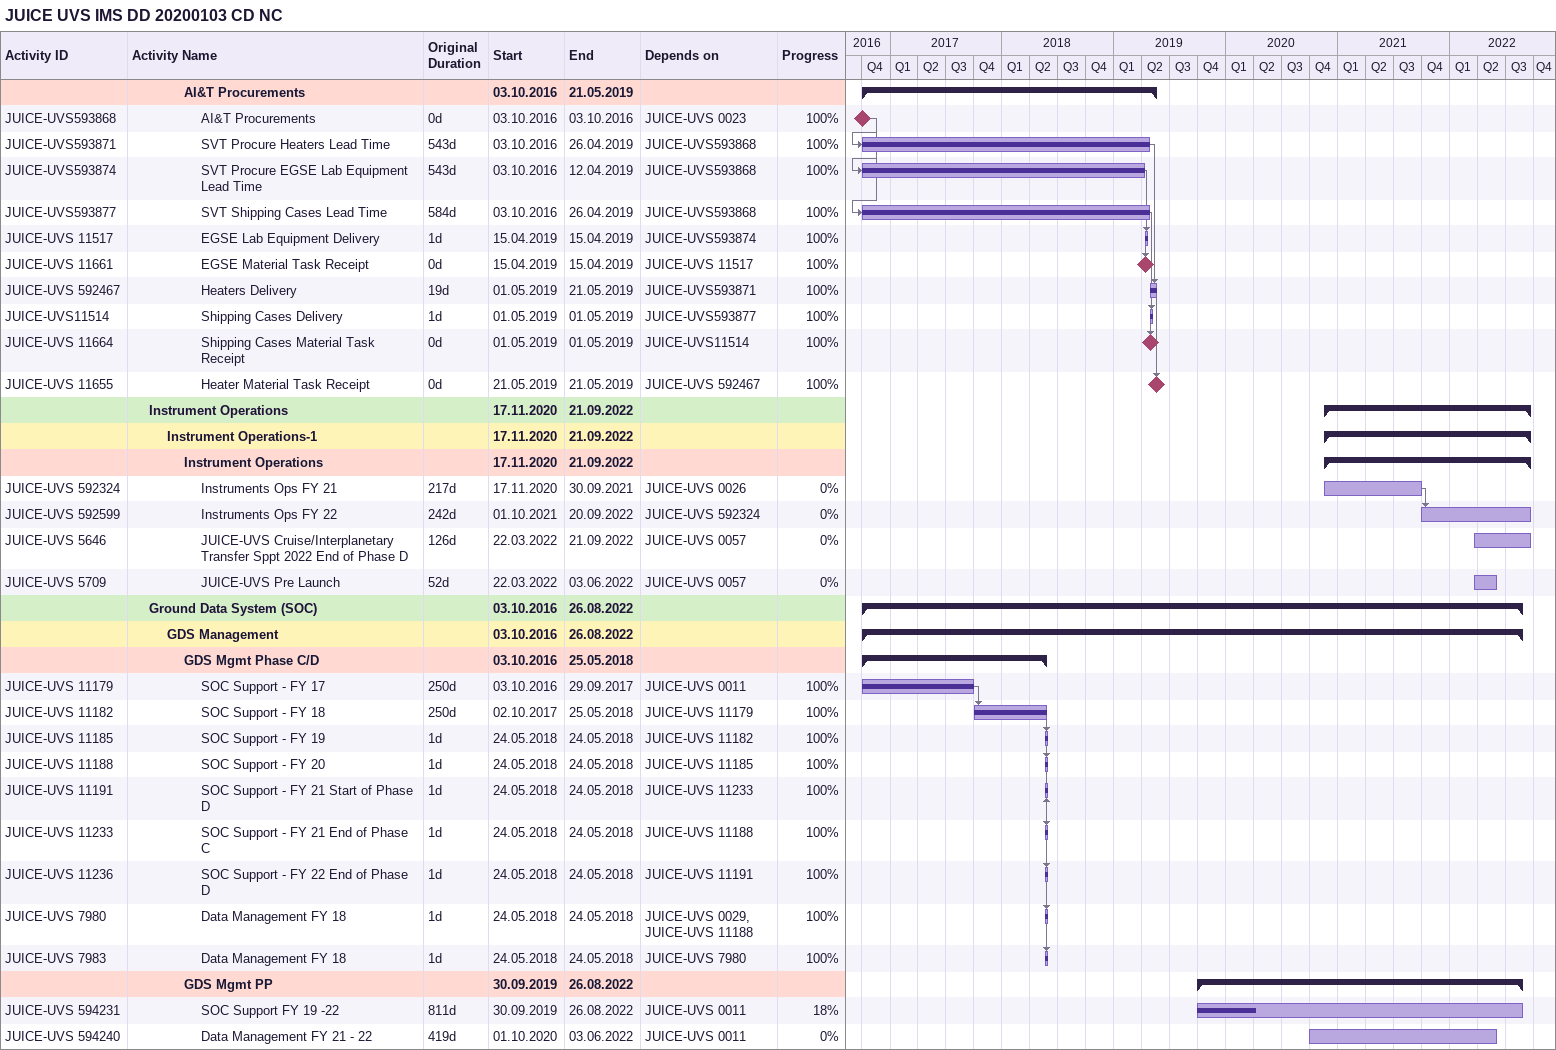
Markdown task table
JUICE UVS IMS DD 20200103 CD NC

| ID | Level | Task | Original duration | Start | Finish | Predecessors | % complete |
|---|---|---|---|---|---|---|---|
|  | 4 | **AI&T Procurements** |  | 2016-10-03 | 2019-05-21 |  |  |
| JUICE-UVS593868 | 5 | AI&T Procurements | 0d | 2016-10-03 | 2016-10-03 | JUICE-UVS 0023 | 100 |
| JUICE-UVS593871 | 5 | SVT Procure Heaters Lead Time | 543d | 2016-10-03 | 2019-04-26 | JUICE-UVS593868 | 100 |
| JUICE-UVS593874 | 5 | SVT Procure EGSE Lab Equipment Lead Time | 543d | 2016-10-03 | 2019-04-12 | JUICE-UVS593868 | 100 |
| JUICE-UVS593877 | 5 | SVT Shipping Cases Lead Time | 584d | 2016-10-03 | 2019-04-26 | JUICE-UVS593868 | 100 |
| JUICE-UVS 11517 | 5 | EGSE Lab Equipment Delivery | 1d | 2019-04-15 | 2019-04-15 | JUICE-UVS593874 | 100 |
| JUICE-UVS 11661 | 5 | EGSE Material Task Receipt | 0d | 2019-04-15 | 2019-04-15 | JUICE-UVS 11517 | 100 |
| JUICE-UVS 592467 | 5 | Heaters Delivery | 19d | 2019-05-01 | 2019-05-21 | JUICE-UVS593871 | 100 |
| JUICE-UVS11514 | 5 | Shipping Cases Delivery | 1d | 2019-05-01 | 2019-05-01 | JUICE-UVS593877 | 100 |
| JUICE-UVS 11664 | 5 | Shipping Cases Material Task Receipt | 0d | 2019-05-01 | 2019-05-01 | JUICE-UVS11514 | 100 |
| JUICE-UVS 11655 | 5 | Heater Material Task Receipt | 0d | 2019-05-21 | 2019-05-21 | JUICE-UVS 592467 | 100 |
|  | 2 | **Instrument Operations** |  | 2020-11-17 | 2022-09-21 |  |  |
|  | 3 | **Instrument Operations-1** |  | 2020-11-17 | 2022-09-21 |  |  |
|  | 4 | **Instrument Operations** |  | 2020-11-17 | 2022-09-21 |  |  |
| JUICE-UVS 592324 | 5 | Instruments Ops FY 21 | 217d | 2020-11-17 | 2021-09-30 | JUICE-UVS 0026 | 0 |
| JUICE-UVS 592599 | 5 | Instruments Ops FY 22 | 242d | 2021-10-01 | 2022-09-20 | JUICE-UVS 592324 | 0 |
| JUICE-UVS 5646 | 5 | JUICE-UVS Cruise/Interplanetary Transfer Sppt 2022 End of Phase D | 126d | 2022-03-22 | 2022-09-21 | JUICE-UVS 0057 | 0 |
| JUICE-UVS 5709 | 5 | JUICE-UVS Pre Launch | 52d | 2022-03-22 | 2022-06-03 | JUICE-UVS 0057 | 0 |
|  | 2 | **Ground Data System (SOC)** |  | 2016-10-03 | 2022-08-26 |  |  |
|  | 3 | **GDS Management** |  | 2016-10-03 | 2022-08-26 |  |  |
|  | 4 | **GDS Mgmt Phase C/D** |  | 2016-10-03 | 2018-05-25 |  |  |
| JUICE-UVS 11179 | 5 | SOC Support - FY 17 | 250d | 2016-10-03 | 2017-09-29 | JUICE-UVS 0011 | 100 |
| JUICE-UVS 11182 | 5 | SOC Support - FY 18 | 250d | 2017-10-02 | 2018-05-25 | JUICE-UVS 11179 | 100 |
| JUICE-UVS 11185 | 5 | SOC Support - FY 19 | 1d | 2018-05-24 | 2018-05-24 | JUICE-UVS 11182 | 100 |
| JUICE-UVS 11188 | 5 | SOC Support - FY 20 | 1d | 2018-05-24 | 2018-05-24 | JUICE-UVS 11185 | 100 |
| JUICE-UVS 11191 | 5 | SOC Support - FY 21 Start of Phase D | 1d | 2018-05-24 | 2018-05-24 | JUICE-UVS 11233 | 100 |
| JUICE-UVS 11233 | 5 | SOC Support - FY 21 End of Phase C | 1d | 2018-05-24 | 2018-05-24 | JUICE-UVS 11188 | 100 |
| JUICE-UVS 11236 | 5 | SOC Support - FY 22 End of Phase D | 1d | 2018-05-24 | 2018-05-24 | JUICE-UVS 11191 | 100 |
| JUICE-UVS 7980 | 5 | Data Management FY 18 | 1d | 2018-05-24 | 2018-05-24 | JUICE-UVS 0029, JUICE-UVS 11188 | 100 |
| JUICE-UVS 7983 | 5 | Data Management FY 18 | 1d | 2018-05-24 | 2018-05-24 | JUICE-UVS 7980 | 100 |
|  | 4 | **GDS Mgmt PP** |  | 2019-09-30 | 2022-08-26 |  |  |
| JUICE-UVS 594231 | 5 | SOC Support FY 19 -22 | 811d | 2019-09-30 | 2022-08-26 | JUICE-UVS 0011 | 18 |
| JUICE-UVS 594240 | 5 | Data Management FY 21 - 22 | 419d | 2020-10-01 | 2022-06-03 | JUICE-UVS 0011 | 0 |
